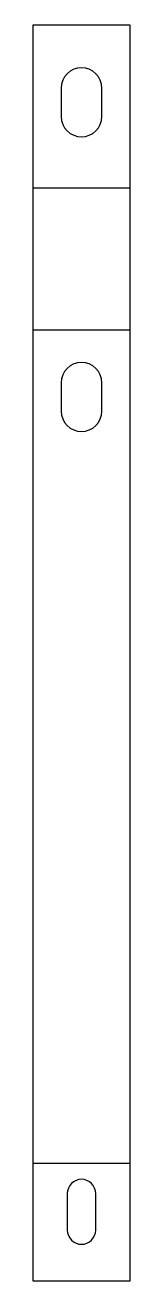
# Model space of a CAD drawing. Header units: millimetres. Extents: x 0 to 48, y 0 to 618.
import ezdxf

# ---------------------------------------------------------------- set-up
doc = ezdxf.new("R2010")
doc.units = ezdxf.units.MM

msp = doc.modelspace()

# ---------------------------------------------------------------- linework, layer by layer
at = {"layer": 'BEND'}
for p, q in [((0, 538), (48, 538)), ((0, 468), (48, 468)), ((0, 58), (48, 58))]:
    msp.add_line(p, q, dxfattribs=at)
at = {"layer": 'CUT'}
for p, q in [((48, 618), (0, 618)), ((0, 618), (0, 0)), ((48, 0), (48, 618)), ((16.93, 594.07), (15.69, 592.56)), ((18.44, 595.31), (16.93, 594.07)), ((20.17, 596.24), (18.44, 595.31)), ((22.05, 596.81), (20.17, 596.24)), ((24, 597), (22.05, 596.81)), ((25.95, 596.81), (24, 597)), ((24, 597), (24, 597)), ((27.83, 596.24), (25.95, 596.81)), ((29.56, 595.31), (27.83, 596.24)), ((31.07, 594.07), (29.56, 595.31)), ((32.31, 592.56), (31.07, 594.07)), ((14.19, 588.95), (14, 587)), ((14.76, 590.83), (14.19, 588.95)), ((15.69, 592.56), (14.76, 590.83)), ((33.24, 590.83), (32.31, 592.56)), ((33.81, 588.95), (33.24, 590.83)), ((34, 587), (33.81, 588.95)), ((14, 587), (14, 573)), ((34, 573), (34, 587)), ((14, 573), (14.19, 571.05)), ((14.19, 571.05), (14.76, 569.17)), ((14.76, 569.17), (15.69, 567.44)), ((32.31, 567.44), (33.24, 569.17)), ((33.24, 569.17), (33.81, 571.05)), ((33.81, 571.05), (34, 573)), ((15.69, 567.44), (16.93, 565.93)), ((16.93, 565.93), (18.44, 564.69)), ((18.44, 564.69), (20.17, 563.76)), ((20.17, 563.76), (22.05, 563.19)), ((22.05, 563.19), (24, 563)), ((24, 563), (25.95, 563.19)), ((24, 563), (24, 563)), ((25.95, 563.19), (27.83, 563.76)), ((27.83, 563.76), (29.56, 564.69)), ((29.56, 564.69), (31.07, 565.93)), ((31.07, 565.93), (32.31, 567.44)), ((20.17, 451.24), (18.44, 450.31)), ((22.05, 451.81), (20.17, 451.24)), ((24, 452), (22.05, 451.81)), ((25.95, 451.81), (24, 452)), ((24, 452), (24, 452)), ((27.83, 451.24), (25.95, 451.81)), ((29.56, 450.31), (27.83, 451.24)), ((14.76, 445.83), (14.19, 443.95)), ((15.69, 447.56), (14.76, 445.83)), ((16.93, 449.07), (15.69, 447.56)), ((18.44, 450.31), (16.93, 449.07)), ((31.07, 449.07), (29.56, 450.31)), ((32.31, 447.56), (31.07, 449.07)), ((33.24, 445.83), (32.31, 447.56)), ((33.81, 443.95), (33.24, 445.83)), ((14.19, 443.95), (14, 442)), ((14, 442), (14, 428)), ((34, 442), (33.81, 443.95)), ((34, 428), (34, 442)), ((14, 428), (14.19, 426.05)), ((33.81, 426.05), (34, 428)), ((14.19, 426.05), (14.76, 424.17)), ((14.76, 424.17), (15.69, 422.44)), ((15.69, 422.44), (16.93, 420.93)), ((16.93, 420.93), (18.44, 419.69)), ((29.56, 419.69), (31.07, 420.93)), ((31.07, 420.93), (32.31, 422.44)), ((32.31, 422.44), (33.24, 424.17)), ((33.24, 424.17), (33.81, 426.05)), ((18.44, 419.69), (20.17, 418.76)), ((20.17, 418.76), (22.05, 418.19)), ((22.05, 418.19), (24, 418)), ((24, 418), (25.95, 418.19)), ((24, 418), (24, 418)), ((25.95, 418.19), (27.83, 418.76)), ((27.83, 418.76), (29.56, 419.69)), ((21.32, 49.47), (20.11, 48.82)), ((22.63, 49.87), (21.32, 49.47)), ((24, 50), (22.63, 49.87)), ((25.37, 49.87), (24, 50)), ((24, 50), (24, 50)), ((26.68, 49.47), (25.37, 49.87)), ((27.89, 48.82), (26.68, 49.47)), ((17.13, 44.37), (17, 43)), ((17.53, 45.68), (17.13, 44.37)), ((18.18, 46.89), (17.53, 45.68)), ((19.05, 47.95), (18.18, 46.89)), ((20.11, 48.82), (19.05, 47.95)), ((28.95, 47.95), (27.89, 48.82)), ((29.82, 46.89), (28.95, 47.95)), ((30.47, 45.68), (29.82, 46.89)), ((30.87, 44.37), (30.47, 45.68)), ((31, 43), (30.87, 44.37)), ((17, 43), (17, 25)), ((31, 25), (31, 43)), ((17, 25), (17.13, 23.63)), ((30.87, 23.63), (31, 25)), ((17.13, 23.63), (17.53, 22.32)), ((17.53, 22.32), (18.18, 21.11)), ((18.18, 21.11), (19.05, 20.05)), ((19.05, 20.05), (20.11, 19.18)), ((20.11, 19.18), (21.32, 18.53)), ((26.68, 18.53), (27.89, 19.18)), ((27.89, 19.18), (28.95, 20.05)), ((28.95, 20.05), (29.82, 21.11)), ((29.82, 21.11), (30.47, 22.32)), ((30.47, 22.32), (30.87, 23.63)), ((21.32, 18.53), (22.63, 18.13)), ((22.63, 18.13), (24, 18)), ((24, 18), (25.37, 18.13)), ((24, 18), (24, 18)), ((25.37, 18.13), (26.68, 18.53)), ((0, 0), (48, 0))]:
    msp.add_line(p, q, dxfattribs=at)

doc.saveas('drawing.dxf')
